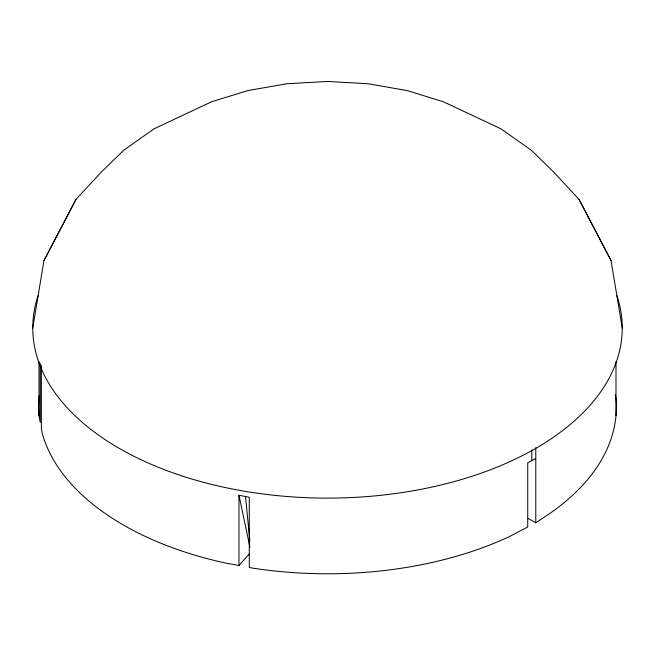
<?xml version="1.0" encoding="UTF-8"?>
<svg xmlns="http://www.w3.org/2000/svg" width="655" height="655" viewBox="0 0 655 655"><rect width="100%" height="100%" fill="white"/><g stroke="black" fill="none" stroke-linecap="round" stroke-linejoin="round"><path stroke-width="0.98" d="M32.75 327.934L43.967 260.567L75.915 199.488L101.083 172.314L123.73 150.2L154.203 128.757L211.704 101.721L247.737 90.603L286.841 83.758L327.5 81.441L368.159 83.758L407.263 90.603L443.296 101.721L500.797 128.757L531.27 150.2L553.917 172.314L579.085 199.488L611.033 260.567L622.25 327.934M75.915 199.488L43.967 260.567M41.371 365.572L41.371 428.681L42.174 433.094A288.888 166.788 0 0 0 223.977 562.71L238.977 565.519L249.629 553.549M527.987 518.318L535.782 522.821L552.009 511.964A288.888 166.788 0 0 0 615.987 398.273L615.291 394.425M238.977 565.519L238.977 495.286L249.285 497.219L249.285 567.459L252.732 568.106A288.888 166.788 0 0 0 509.303 536.617L527.742 527.029L527.742 462.7L535.782 458.484M611.033 260.567L579.085 199.488M238.977 495.286L249.907 547.072M39.013 361.773L39.013 415.728L40.242 422.459L40.242 363.419M245.527 496.654L249.874 540.973M615.987 361.773L615.987 415.728M535.782 447.668L535.782 522.821M531.77 449.78L531.77 460.596M616.92 295.724A294.75 170.169 0 0 1 327.5 498.111A294.75 170.169 0 0 1 38.08 295.724M39.013 415.728A288.888 166.788 0 0 1 39.325 395.366"/></g></svg>
